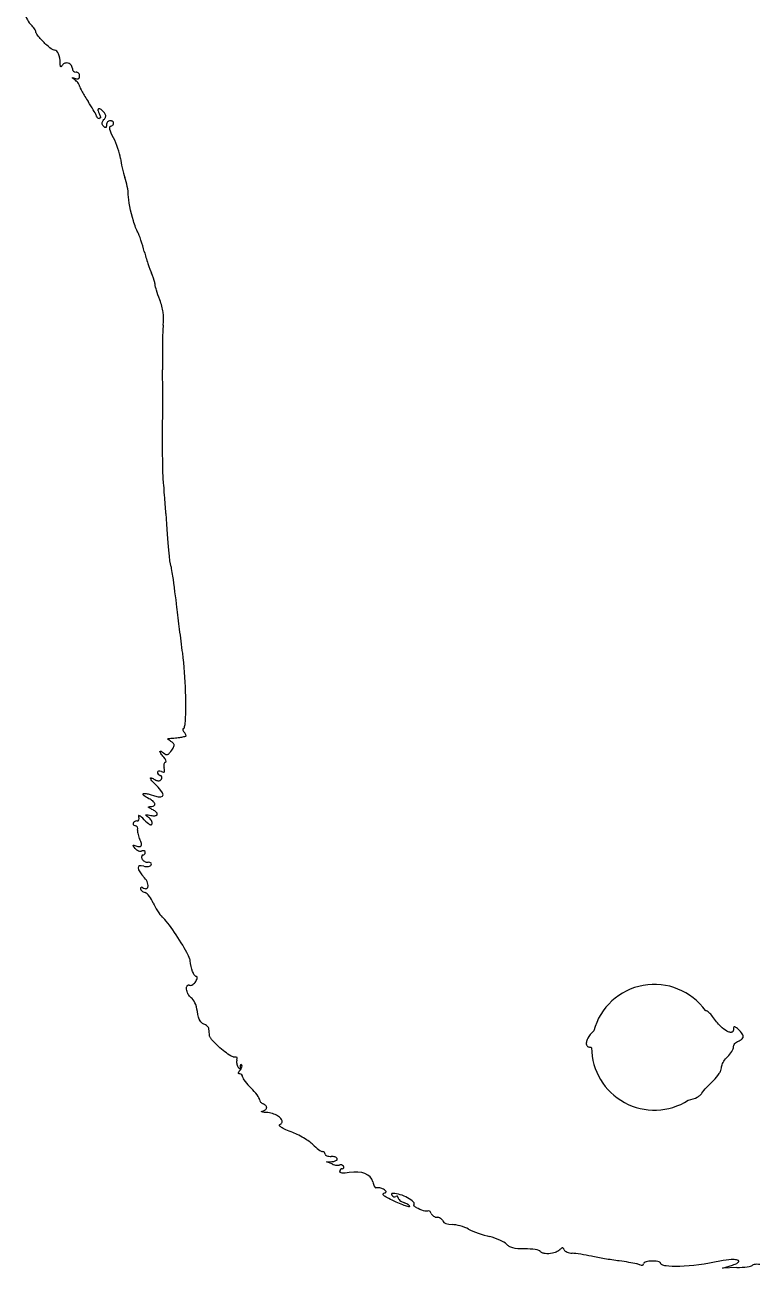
# Model space of a CAD drawing. Header units: millimetres. Extents: x -72 to 1, y -1 to 114.
# Drawn here: x -41.31 to -35.52, y 63.44 to 73.33 of the extents above; entities that cross this region are included whole.
import ezdxf

# ---------------------------------------------------------------- set-up
doc = ezdxf.new("R2010")
doc.units = ezdxf.units.MM
doc.header["$MEASUREMENT"] = 0

msp = doc.modelspace()

# ---------------------------------------------------------------- linework, layer by layer
for p, q in [((-38.91, 64.2897), (-38.8665, 64.2909)), ((-38.8647, 64.2716), (-38.91, 64.2897)), ((-35.7571, 63.4428), (-35.6798, 63.4674)), ((-35.6441, 63.4468), (-35.7571, 63.4428))]:
    msp.add_line(p, q)
for start, end in [(35.64733, 164.85564), (180.43012, 302.46623)]:
    msp.add_arc((-36.3, 65.2), 0.5, start, end)
for centre, major_axis, ratio, start_param, end_param in [((-41.2727, 73.3911), (-0.0332, 0.0649), 0.304974, 0.858521, 2.466346), ((-41.2581, 73.3115), (0.0347, -0.0386), 0.29178, 0.310249, 1.915634), ((-41.076, 73.0193), (-0.004, -0.1126), 0.426302, 1.670762, 3.159374), ((-40.9034, 72.9865), (-0.0136, 0.0255), 0.962638, 1.061335, 2.670767), ((-40.9016, 72.9277), (0.0057, -0.0297), 0.928492, 1.364371, 2.969459), ((-40.906, 72.8722), (0.0309, -0.0308), 0.33723, 0.321835, 1.935285), ((-40.8071, 72.7451), (-0.0656, 0.1028), 0.088119, 0.133398, 1.730002), ((-40.7188, 72.6047), (0.0192, -0.0013), 0.744805, 3.188753, 4.807398), ((-40.6324, 72.5391), (-0.0032, -0.0318), 0.881233, 3.225917, 4.828611), ((-40.5933, 72.3576), (0.0404, -0.1127), 0.174383, 0.648701, 2.255724), ((-40.5231, 72.196), (-0.0252, 0.1057), 0.106148, 0.742218, 2.350823), ((-40.5122, 72.0586), (0.0211, -0.0951), 0.157813, 0.625517, 2.233227), ((-40.3824, 71.5756), (0.0347, -0.1161), 0.086652, 1.140738, 2.744747), ((-40.3304, 71.467), (-0.038, 0.1227), 0.078403, 1.007832, 2.618763), ((-40.2044, 70.6946), (-0.0004, 0.2688), 0.04067, 0.380097, 1.97699), ((-40.1803, 69.7784), (-0.0323, 0.746), 0.032199, 2.029556, 3.084151), ((-40.0241, 67.7069), (0.0278, -0.0266), 0.346749, 2.790244, 4.389824), ((-40.0522, 67.7027), (0.0243, -0.0271), 0.282731, 6.11412, 7.731276), ((-40.1817, 67.4289), (-0.0091, 0.0406), 0.490044, 0.047553, 1.64208), ((-40.2276, 67.503), (0.0401, -0.0309), 0.381394, 6.03057, 7.524879), ((-40.2233, 67.3767), (0.0304, -0.0147), 0.452559, 1.751506, 3.360214), ((-40.2325, 67.38), (0.0204, -0.0135), 0.602357, 3.515488, 5.126909), ((-40.2445, 67.3408), (0.0221, 0.0158), 0.791027, 5.19454, 6.809242), ((-40.5302, 67.3912), (0.3184, -0.1901), 0.180376, 5.563351, 6.893746), ((-40.4202, 66.9814), (0.0276, 0.0009), 0.6821, 1.521045, 3.123551), ((-40.428, 66.9802), (0.0194, -0.0044), 0.933992, 3.345903, 4.953002), ((-41.0742, 67.5696), (0.6711, -0.5636), 0.12049, 6.14068, 6.487311), ((-40.3301, 66.9513), (-0.0737, 0.0924), 0.129934, 5.294944, 6.652947), ((-40.3316, 67.0035), (0.0308, -0.0314), 0.53815, 0.265453, 1.870982), ((-40.4317, 66.9288), (-0.0068, -0.0325), 0.591274, 1.66179, 3.269187), ((-40.3899, 66.8866), (-0.0156, 0.0522), 0.313723, 0.578002, 2.179111), ((-40.4043, 66.7918), (0.0338, -0.0238), 0.623205, 4.281724, 5.890848), ((-40.5438, 66.9485), (0.1591, -0.1474), 0.243501, 5.745459, 6.918302), ((-40.3598, 66.7015), (-0.0149, 0.0268), 0.538193, 5.989359, 7.601981), ((-40.3778, 66.7414), (0.0245, 0.0168), 0.620803, 5.87689, 7.485551), ((-40.3405, 66.6996), (0.0373, -0.0151), 0.639336, 3.676607, 5.279825), ((-40.3693, 66.7502), (-0.002, -0.0207), 0.872723, 0.081879, 1.685992), ((-40.3564, 66.6443), (0.0547, 0.0163), 0.393958, 5.864965, 7.208271), ((-40.1913, 66.4808), (0.2141, -0.1569), 0.220674, 2.643485, 3.995351), ((-40.349, 66.661), (0.0468, -0.0063), 0.469313, 4.474062, 6.08222), ((-40.3749, 66.4525), (-0.0097, 0.0196), 0.574978, 5.534771, 7.146705), ((-40.3542, 66.449), (0.0349, -0.0153), 0.452862, 3.333631, 4.942848), ((-40.324, 66.36), (0.0394, -0.0697), 0.340357, 1.191128, 2.794242), ((-40.2447, 66.3068), (-0.0478, 0.0792), 0.216429, 0.918286, 2.526182), ((-39.9737, 65.7311), (-0.0277, -0.0355), 0.539302, 0.157438, 1.76624), ((-39.9662, 65.7248), (-0.0262, -0.0364), 0.325083, 1.761916, 3.374677), ((-39.9949, 65.4441), (0.008, -0.1548), 0.400404, 1.810942, 2.869753), ((-39.8816, 65.3575), (0.0342, -0.0224), 0.561496, 0.426952, 2.039316), ((-39.7065, 65.0451), (0.0853, 0.0728), 0.274217, 5.813444, 6.757934), ((-39.6051, 65.0721), (-0.0061, 0.0378), 0.481761, 0.688631, 2.297031), ((-39.598, 64.9654), (0.0048, -0.0228), 0.890519, 1.338959, 2.957765), ((-39.5851, 65.0342), (0.0051, -0.0284), 0.381565, 2.636766, 4.25463), ((-39.6075, 65.031), (-0.0225, -0.0296), 0.452989, 1.473718, 3.08351), ((-39.5123, 64.9004), (-0.0639, 0.0671), 0.174838, 0.182685, 1.795768), ((-39.5075, 64.8493), (0.0644, -0.0676), 0.175635, 0.178406, 1.783059), ((-39.4138, 64.7733), (0.025, -0.0211), 0.621829, 3.621012, 5.223911), ((-39.1311, 64.471), (0.125, -0.0667), 0.185686, 0.544674, 2.153828), ((-38.9962, 64.4247), (0.0584, -0.0542), 0.176639, 4.501179, 6.098904), ((-38.9398, 64.3509), (0.0198, -0.0039), 0.920441, 0.176258, 1.785597), ((-38.8726, 64.3497), (0.0472, -0.0005), 0.399795, 3.142414, 4.742713), ((-38.8471, 64.2805), (0.0464, -0.0141), 0.294346, 4.414236, 6.03364), ((-38.7839, 64.213), (0.0048, 0.0206), 0.933185, 0.210533, 1.818907), ((-38.791, 64.2447), (0.0132, -0.018), 0.824368, 1.471086, 3.07643), ((-38.7946, 64.2533), (0.0214, -0.015), 0.560415, 5.604649, 7.201388), ((-38.8089, 64.0057), (0.2593, 0.145), 0.537963, 6.138158, 7.256526), ((-38.5286, 64.1289), (-0.0125, 0.0467), 0.250741, 1.49972, 3.109488), ((-38.371, 64.0331), (0.0148, -0.0197), 0.827653, 4.602563, 6.20944), ((-38.3569, 63.9925), (0.0122, 0.0216), 0.572746, 5.487866, 7.094407), ((-38.2902, 63.9831), (0.0486, -0.0224), 0.346862, 3.296198, 4.907884), ((-38.2975, 63.9515), (0.0505, -0.0178), 0.247417, 6.161649, 7.759831), ((-38.0933, 63.8682), (0.0087, -0.0301), 0.616365, 1.703449, 3.318475), ((-38.0423, 63.8765), (0.0332, -0.0193), 0.662989, 3.829091, 5.437481), ((-38.0179, 63.8193), (0.0334, -0.0174), 0.653563, 0.634088, 2.245827), ((-37.8829, 63.8389), (0.1025, 0.0162), 0.457775, 3.236601, 4.379906), ((-37.8421, 63.7546), (0.0908, -0.0271), 0.237504, 0.863465, 2.472921), ((-37.6792, 63.7292), (0.1182, -0.0397), 0.119267, 3.76041, 5.368219), ((-37.575, 63.6571), (0.1026, -0.0362), 0.230205, 0.399361, 2.00813), ((-37.3157, 63.5772), (0.1085, -0.0028), 0.169615, 0.108027, 1.723077), ((-36.9647, 63.5857), (0.054, -0.0087), 0.428961, 3.382614, 4.992694), ((-36.4373, 63.5102), (0.049, -0.0403), 0.390919, 5.372849, 6.59555), ((-36.3202, 63.4784), (0.0656, 0.0007), 0.314993, 1.534715, 3.141886), ((-35.6312, 63.4607), (0.1093, 0.0054), 0.122067, 4.58808, 6.201433), ((-35.4566, 63.457), (0.0662, -0.0065), 0.222328, 1.431313, 3.035908)]:
    msp.add_ellipse(centre, major_axis=major_axis, ratio=ratio, start_param=start_param, end_param=end_param)
for points, knots in [([(-41.0728, 73.132), (-41.0743, 73.132), (-41.076, 73.1323), (-41.0813, 73.1339), (-41.0856, 73.136), (-41.1016, 73.1453), (-41.1174, 73.1575), (-41.1541, 73.1899), (-41.1761, 73.212), (-41.2003, 73.2405), (-41.2081, 73.2503), (-41.2158, 73.2625), (-41.218, 73.2663), (-41.2201, 73.2713), (-41.2207, 73.2728), (-41.2214, 73.2754), (-41.2216, 73.2767), (-41.2216, 73.2779)], [0, 0, 0, 0, 0.00045677, 0.00045677, 0.00165583, 0.00165583, 0.00546605, 0.00546605, 0.01018208, 0.01018208, 0.0120744, 0.0120744, 0.0127663, 0.0127663, 0.01303614, 0.01303614, 0.01324986, 0.01324986, 0.01324986, 0.01324986]), ([(-41.0105, 73.014), (-41.0133, 73.0096), (-41.0161, 73.0055), (-41.0193, 73.0025), (-41.0201, 73.002), (-41.0212, 73.0014), (-41.0217, 73.0012), (-41.0224, 73.0012), (-41.0227, 73.0012), (-41.0233, 73.0014), (-41.0236, 73.0015), (-41.0242, 73.002), (-41.0244, 73.0023), (-41.0251, 73.0034), (-41.0255, 73.0042), (-41.0264, 73.0072), (-41.0269, 73.0101), (-41.0277, 73.0186), (-41.0278, 73.0242), (-41.0278, 73.0289)], [0, 0, 0, 0, 0.001562018, 0.001562018, 0.001999736, 0.001999736, 0.002240734, 0.002240734, 0.002409685, 0.002409685, 0.002572717, 0.002572717, 0.002798691, 0.002798691, 0.003234064, 0.003234064, 0.004242712, 0.004242712, 0.005497865, 0.005497865, 0.005497865, 0.005497865]), ([(-40.9315, 72.9876), (-40.9315, 72.9928), (-40.9324, 72.9979), (-40.9364, 73.0075), (-40.9392, 73.0118), (-40.9467, 73.0198), (-40.9515, 73.0233), (-40.9627, 73.0287), (-40.9691, 73.0305), (-40.9812, 73.0312), (-40.9867, 73.0306), (-40.9956, 73.0275), (-40.999, 73.0256), (-41.0054, 73.0206), (-41.0082, 73.0175), (-41.0105, 73.014)], [0, 0, 0, 0, 0.00157506, 0.00157506, 0.00311032, 0.00311032, 0.00486953, 0.00486953, 0.0068415, 0.0068415, 0.00849001, 0.00849001, 0.009677, 0.009677, 0.01094128, 0.01094128, 0.01094128, 0.01094128]), ([(-40.9073, 72.8929), (-40.9145, 72.8986), (-40.9212, 72.9038), (-40.9284, 72.91), (-40.9303, 72.9118), (-40.9312, 72.9132), (-40.9314, 72.9134), (-40.9314, 72.9137), (-40.9315, 72.9138), (-40.9314, 72.914), (-40.9314, 72.914), (-40.9314, 72.9142), (-40.9313, 72.9142), (-40.9312, 72.9143), (-40.9312, 72.9143), (-40.9309, 72.9144), (-40.9308, 72.9144), (-40.9303, 72.9145), (-40.9298, 72.9145), (-40.9277, 72.9142), (-40.9252, 72.9135), (-40.9182, 72.9113), (-40.9123, 72.9093), (-40.9073, 72.9075)], [0, 0, 0, 0, 0.00276113, 0.00276113, 0.00474651, 0.00474651, 0.00519628, 0.00519628, 0.00541325, 0.00541325, 0.00555717, 0.00555717, 0.00568921, 0.00568921, 0.00585897, 0.00585897, 0.006178, 0.006178, 0.00701965, 0.00701965, 0.00999962, 0.00999962, 0.01429276, 0.01429276, 0.01429276, 0.01429276]), ([(-40.9073, 72.9075), (-40.9021, 72.9057), (-40.8969, 72.9044), (-40.8896, 72.904), (-40.8869, 72.9042), (-40.8826, 72.9056), (-40.881, 72.9064), (-40.8783, 72.9088), (-40.8772, 72.9101), (-40.8753, 72.9137), (-40.8746, 72.916), (-40.8736, 72.921), (-40.8734, 72.924), (-40.8734, 72.9268)], [0, 0, 0, 0, 0.001641522, 0.001641522, 0.002559917, 0.002559917, 0.003199618, 0.003199618, 0.003814281, 0.003814281, 0.004616478, 0.004616478, 0.005607706, 0.005607706, 0.005607706, 0.005607706]), ([(-40.738, 72.6054), (-40.738, 72.6059), (-40.7381, 72.6065), (-40.7388, 72.6092), (-40.7401, 72.6124), (-40.75, 72.6342), (-40.7756, 72.6775), (-40.8057, 72.7231)], [0, 0, 0, 0, 0.000149569, 0.000149569, 0.000738965, 0.000738965, 0.005301645, 0.005301645, 0.005301645, 0.005301645]), ([(-40.68, 72.6388), (-40.6879, 72.6484), (-40.6955, 72.6554), (-40.7062, 72.6629), (-40.7099, 72.6649), (-40.7152, 72.6666), (-40.7173, 72.6671), (-40.7205, 72.667), (-40.7217, 72.6668), (-40.7237, 72.6659), (-40.7245, 72.6654), (-40.7258, 72.664), (-40.7264, 72.6631), (-40.7273, 72.6609), (-40.7276, 72.6595), (-40.7279, 72.6554), (-40.7275, 72.6525), (-40.7252, 72.6422), (-40.7214, 72.6342), (-40.7187, 72.6291)], [0, 0, 0, 0, 0.00374054, 0.00374054, 0.00601257, 0.00601257, 0.00735089, 0.00735089, 0.00814475, 0.00814475, 0.00877693, 0.00877693, 0.00942932, 0.00942932, 0.01035863, 0.01035863, 0.01215124, 0.01215124, 0.01726379, 0.01726379, 0.01726379, 0.01726379]), ([(-40.7187, 72.6291), (-40.7128, 72.6182), (-40.7093, 72.6096), (-40.708, 72.6015), (-40.7078, 72.5994), (-40.7083, 72.5963), (-40.7086, 72.5952), (-40.7096, 72.5934), (-40.7102, 72.5928), (-40.7118, 72.5916), (-40.7126, 72.5912), (-40.715, 72.5905), (-40.7165, 72.5904), (-40.718, 72.5904)], [0, 0, 0, 0, 0.003721702, 0.003721702, 0.004852472, 0.004852472, 0.005524862, 0.005524862, 0.006061314, 0.006061314, 0.006632838, 0.006632838, 0.007489799, 0.007489799, 0.007489799, 0.007489799]), ([(-40.6806, 72.5799), (-40.6749, 72.5868), (-40.6708, 72.5927), (-40.6667, 72.6019), (-40.6658, 72.6054), (-40.6656, 72.6122), (-40.6661, 72.6153), (-40.6693, 72.6245), (-40.6735, 72.631), (-40.68, 72.6388)], [0, 0, 0, 0, 0.002693518, 0.002693518, 0.004522406, 0.004522406, 0.006196547, 0.006196547, 0.009512901, 0.009512901, 0.009512901, 0.009512901]), ([(-40.683, 72.5277), (-40.6872, 72.5319), (-40.6904, 72.5358), (-40.6939, 72.5425), (-40.6949, 72.5455), (-40.6954, 72.5516), (-40.6951, 72.5544), (-40.6934, 72.5606), (-40.6917, 72.5641), (-40.687, 72.572), (-40.6838, 72.5762), (-40.6806, 72.5799)], [0, 0, 0, 0, 0.001782322, 0.001782322, 0.003075632, 0.003075632, 0.00425791, 0.00425791, 0.005710266, 0.005710266, 0.007405596, 0.007405596, 0.007405596, 0.007405596]), ([(-40.6606, 72.5382), (-40.6606, 72.532), (-40.6609, 72.5271), (-40.6621, 72.5221), (-40.6625, 72.5207), (-40.6635, 72.5189), (-40.664, 72.5183), (-40.665, 72.5175), (-40.6654, 72.5172), (-40.6665, 72.5169), (-40.667, 72.5168), (-40.6684, 72.5169), (-40.6691, 72.5171), (-40.6714, 72.518), (-40.673, 72.519), (-40.6772, 72.5221), (-40.6801, 72.5248), (-40.683, 72.5277)], [0, 0, 0, 0, 0.001852395, 0.001852395, 0.002649409, 0.002649409, 0.003105158, 0.003105158, 0.003434922, 0.003434922, 0.003763246, 0.003763246, 0.00424397, 0.00424397, 0.005226182, 0.005226182, 0.006904597, 0.006904597, 0.006904597, 0.006904597]), ([(-40.6037, 72.4344), (-40.6193, 72.464), (-40.6289, 72.4861), (-40.634, 72.5077), (-40.6345, 72.5127), (-40.6338, 72.5187), (-40.6333, 72.5207), (-40.6316, 72.5238), (-40.6307, 72.5249), (-40.6285, 72.5267), (-40.6272, 72.5274), (-40.6257, 72.5279)], [0, 0, 0, 0, 0.01002512, 0.01002512, 0.01405012, 0.01405012, 0.01604048, 0.01604048, 0.01748191, 0.01748191, 0.01896026, 0.01896026, 0.01896026, 0.01896026]), ([(-40.6257, 72.5279), (-40.6198, 72.5299), (-40.615, 72.5325), (-40.6087, 72.538), (-40.6066, 72.5406), (-40.6041, 72.5454), (-40.6034, 72.5478), (-40.6031, 72.5523), (-40.6033, 72.5544), (-40.6047, 72.5585), (-40.6058, 72.5603), (-40.6088, 72.564), (-40.6108, 72.5656), (-40.6156, 72.5683), (-40.6184, 72.5692), (-40.6246, 72.5707), (-40.6281, 72.571), (-40.6316, 72.571)], [0, 0, 0, 0, 0.00188357, 0.00188357, 0.00335501, 0.00335501, 0.00453625, 0.00453625, 0.0055771, 0.0055771, 0.00662078, 0.00662078, 0.00787794, 0.00787794, 0.00927938, 0.00927938, 0.01096314, 0.01096314, 0.01096314, 0.01096314]), ([(-40.4106, 71.6838), (-40.4219, 71.7049), (-40.4341, 71.7377), (-40.4676, 71.8473), (-40.4861, 71.9363), (-40.4863, 71.9835)], [0, 0, 0, 0, 0.00717999, 0.00717999, 0.0213816, 0.0213816, 0.0213816, 0.0213816]), ([(-40.2737, 71.2722), (-40.2737, 71.276), (-40.2746, 71.281), (-40.2795, 71.3033), (-40.29, 71.333), (-40.3022, 71.3592)], [0, 0, 0, 0, 0.001151684, 0.001151684, 0.006862379, 0.006862379, 0.006862379, 0.006862379]), ([(-40.2362, 71.1473), (-40.2457, 71.1722), (-40.2552, 71.1999), (-40.2648, 71.2317), (-40.2737, 71.2617), (-40.2737, 71.2722)], [0, 0, 0, 0, 0.00800674, 0.00800674, 0.01027488, 0.01027488, 0.01027488, 0.01027488]), ([(-40.2088, 70.9442), (-40.2051, 70.982), (-40.205, 71.0147), (-40.2138, 71.0799), (-40.2226, 71.1115), (-40.2362, 71.1473)], [0, 0, 0, 0, 0.01139244, 0.01139244, 0.02279704, 0.02279704, 0.02279704, 0.02279704]), ([(-40.2116, 70.2692), (-40.2108, 70.2961), (-40.2114, 70.3706), (-40.2121, 70.4536), (-40.2131, 70.5241), (-40.2143, 70.5884)], [0, 0, 0, 0, 0.00805547, 0.00805547, 0.03291284, 0.03291284, 0.03291284, 0.03291284]), ([(-40.2061, 69.6889), (-40.2092, 69.7144), (-40.2111, 69.7848), (-40.2147, 69.9443), (-40.2154, 70.1467), (-40.2116, 70.2692)], [0, 0, 0, 0, 0.00768953, 0.00768953, 0.04172123, 0.04172123, 0.04172123, 0.04172123]), ([(-40.1876, 69.4471), (-40.1903, 69.4934), (-40.1938, 69.5443), (-40.2005, 69.6312), (-40.2037, 69.669), (-40.2061, 69.6889)], [0, 0, 0, 0, 0.0139066, 0.0139066, 0.02647915, 0.02647915, 0.02647915, 0.02647915]), ([(-40.0999, 68.7024), (-40.1076, 68.767), (-40.1215, 68.8817), (-40.1341, 68.9658), (-40.1379, 68.9903), (-40.1445, 69.0211), (-40.147, 69.0297), (-40.1495, 69.0336)], [0, 0, 0, 0, 0.01949727, 0.01949727, 0.02442919, 0.02442919, 0.02809059, 0.02809059, 0.02809059, 0.02809059]), ([(-40.0536, 68.3349), (-40.0615, 68.3948), (-40.0705, 68.4653), (-40.0852, 68.582), (-40.0937, 68.65), (-40.0999, 68.7024)], [0, 0, 0, 0, 0.01813467, 0.01813467, 0.03451575, 0.03451575, 0.03451575, 0.03451575]), ([(-40.047, 67.7352), (-40.0466, 67.7352), (-40.0462, 67.7353), (-40.0453, 67.7357), (-40.0449, 67.736), (-40.0438, 67.7369), (-40.0432, 67.7377), (-40.0416, 67.7403), (-40.0406, 67.7427), (-40.037, 67.7536), (-40.0352, 67.7659), (-40.0278, 67.8282), (-40.0267, 67.9237), (-40.0336, 68.1269), (-40.0412, 68.2397), (-40.0536, 68.3349)], [0, 0, 0, 0, 0.00012688, 0.00012688, 0.00028123, 0.00028123, 0.00055355, 0.00055355, 0.00121797, 0.00121797, 0.00354637, 0.00354637, 0.0152005, 0.0152005, 0.02593683, 0.02593683, 0.02593683, 0.02593683]), ([(-40.1529, 67.6369), (-40.1599, 67.6411), (-40.1654, 67.6445), (-40.17, 67.6485), (-40.1709, 67.6496), (-40.1717, 67.6509), (-40.1718, 67.6514), (-40.1719, 67.6521), (-40.1719, 67.6524), (-40.1718, 67.653), (-40.1716, 67.6533), (-40.1712, 67.6539), (-40.1709, 67.6542), (-40.17, 67.6549), (-40.1691, 67.6553), (-40.1659, 67.6565), (-40.1627, 67.6571), (-40.1533, 67.6584), (-40.1446, 67.6591), (-40.1335, 67.6597)], [0, 0, 0, 0, 0.00245532, 0.00245532, 0.00350096, 0.00350096, 0.00393273, 0.00393273, 0.00423106, 0.00423106, 0.00451606, 0.00451606, 0.00490783, 0.00490783, 0.00566012, 0.00566012, 0.00770083, 0.00770083, 0.01190344, 0.01190344, 0.01190344, 0.01190344]), ([(-40.1335, 67.6597), (-40.1195, 67.6605), (-40.104, 67.6618), (-40.086, 67.6637), (-40.0687, 67.6656), (-40.061, 67.6676)], [0, 0, 0, 0, 0.004219914, 0.004219914, 0.005528255, 0.005528255, 0.005528255, 0.005528255]), ([(-40.061, 67.6676), (-40.0555, 67.6689), (-40.0493, 67.6704), (-40.0397, 67.6726), (-40.0336, 67.674), (-40.0296, 67.6748)], [0, 0, 0, 0, 0.001690839, 0.001690839, 0.002921439, 0.002921439, 0.002921439, 0.002921439]), ([(-40.148, 67.5535), (-40.1378, 67.567), (-40.1305, 67.5776), (-40.1238, 67.5913), (-40.1224, 67.5956), (-40.1214, 67.6025), (-40.1214, 67.6055), (-40.1229, 67.6111), (-40.1241, 67.6135), (-40.1278, 67.6189), (-40.1308, 67.6219), (-40.1396, 67.6289), (-40.146, 67.6329), (-40.1529, 67.6369)], [0, 0, 0, 0, 0.005074, 0.005074, 0.00786912, 0.00786912, 0.00997692, 0.00997692, 0.01192469, 0.01192469, 0.01454218, 0.01454218, 0.01801061, 0.01801061, 0.01801061, 0.01801061]), ([(-40.2035, 67.5075), (-40.2142, 67.5182), (-40.2223, 67.5281), (-40.2293, 67.5389), (-40.2327, 67.5445), (-40.2341, 67.5502), (-40.2343, 67.5513), (-40.2343, 67.553), (-40.2342, 67.5536), (-40.2338, 67.5545), (-40.2336, 67.5548), (-40.2331, 67.5554), (-40.2327, 67.5556), (-40.232, 67.5559), (-40.2315, 67.556), (-40.2302, 67.5561), (-40.2294, 67.556), (-40.2265, 67.5553), (-40.2243, 67.5543), (-40.2164, 67.5501), (-40.2098, 67.5449), (-40.2055, 67.5413)], [0, 0, 0, 0, 0.0045719, 0.0045719, 0.00611918, 0.00611918, 0.0064549, 0.0064549, 0.00664462, 0.00664462, 0.00677247, 0.00677247, 0.00689029, 0.00689029, 0.00703813, 0.00703813, 0.00730204, 0.00730204, 0.00797226, 0.00797226, 0.01014609, 0.01014609, 0.01014609, 0.01014609]), ([(-40.2055, 67.5413), (-40.1993, 67.5362), (-40.1941, 67.5326), (-40.1864, 67.529), (-40.1836, 67.5282), (-40.1785, 67.5279), (-40.1762, 67.5282), (-40.1715, 67.5298), (-40.169, 67.5312), (-40.1611, 67.5373), (-40.1552, 67.544), (-40.148, 67.5535)], [0, 0, 0, 0, 0.00238937, 0.00238937, 0.003895808, 0.003895808, 0.005225493, 0.005225493, 0.006691546, 0.006691546, 0.009961087, 0.009961087, 0.009961087, 0.009961087]), ([(-40.2223, 67.3929), (-40.2159, 67.3905), (-40.2109, 67.389), (-40.2055, 67.3886), (-40.204, 67.3887), (-40.2017, 67.3892), (-40.2009, 67.3896), (-40.1995, 67.3907), (-40.199, 67.3913), (-40.198, 67.3929), (-40.1976, 67.3939), (-40.197, 67.3966), (-40.1969, 67.3987), (-40.1973, 67.4065), (-40.1988, 67.4135), (-40.2009, 67.4215)], [0, 0, 0, 0, 0.002036471, 0.002036471, 0.002871448, 0.002871448, 0.003441222, 0.003441222, 0.003946727, 0.003946727, 0.004584321, 0.004584321, 0.005661969, 0.005661969, 0.00805679, 0.00805679, 0.00805679, 0.00805679]), ([(-40.2496, 67.2683), (-40.2855, 67.3047), (-40.3053, 67.3273), (-40.3097, 67.338), (-40.31, 67.339), (-40.3102, 67.3402), (-40.3102, 67.3407), (-40.31, 67.3414), (-40.3099, 67.3416), (-40.3095, 67.3421), (-40.3093, 67.3422), (-40.3088, 67.3426), (-40.3085, 67.3427), (-40.3075, 67.3429), (-40.3068, 67.3429), (-40.3045, 67.3427), (-40.3025, 67.3422), (-40.2945, 67.3396), (-40.2857, 67.3354), (-40.275, 67.3297)], [0, 0, 0, 0, 0.01534549, 0.01534549, 0.0167705, 0.0167705, 0.01747827, 0.01747827, 0.017951, 0.017951, 0.01838683, 0.01838683, 0.01894883, 0.01894883, 0.02000189, 0.02000189, 0.02276701, 0.02276701, 0.031806, 0.031806, 0.031806, 0.031806]), ([(-40.275, 67.3297), (-40.2652, 67.3245), (-40.2571, 67.3212), (-40.2462, 67.3193), (-40.2427, 67.3193), (-40.2367, 67.3205), (-40.2341, 67.3215), (-40.2301, 67.3243), (-40.2286, 67.3256), (-40.2257, 67.3289), (-40.2243, 67.3307), (-40.2231, 67.3327)], [0, 0, 0, 0, 0.003309576, 0.003309576, 0.005238961, 0.005238961, 0.006891148, 0.006891148, 0.008089017, 0.008089017, 0.009428443, 0.009428443, 0.009428443, 0.009428443]), ([(-40.3221, 67.1778), (-40.339, 67.1855), (-40.3513, 67.1929), (-40.3615, 67.2013), (-40.3649, 67.2044), (-40.3679, 67.2088), (-40.3686, 67.2102), (-40.3692, 67.2123), (-40.3693, 67.2132), (-40.3692, 67.2146), (-40.369, 67.2152), (-40.3684, 67.2163), (-40.3679, 67.2168), (-40.3668, 67.2178), (-40.3659, 67.2182), (-40.3634, 67.2192), (-40.3615, 67.2196), (-40.3544, 67.2202), (-40.3483, 67.2194), (-40.334, 67.217), (-40.3231, 67.2138), (-40.3133, 67.2104)], [0, 0, 0, 0, 0.00557275, 0.00557275, 0.00734311, 0.00734311, 0.00798737, 0.00798737, 0.00835924, 0.00835924, 0.00864363, 0.00864363, 0.00893172, 0.00893172, 0.00934162, 0.00934162, 0.01015042, 0.01015042, 0.01253058, 0.01253058, 0.01820693, 0.01820693, 0.01820693, 0.01820693]), ([(-40.3076, 67.115), (-40.302, 67.1152), (-40.2949, 67.1159), (-40.2856, 67.1193), (-40.2826, 67.1208), (-40.2786, 67.1242), (-40.2773, 67.1257), (-40.2756, 67.1291), (-40.2751, 67.1308), (-40.2748, 67.1345), (-40.275, 67.1365), (-40.2764, 67.1413), (-40.2778, 67.144), (-40.2823, 67.1508), (-40.2864, 67.1552), (-40.2994, 67.1659), (-40.3095, 67.1721), (-40.3221, 67.1778)], [0, 0, 0, 0, 0.001668156, 0.001668156, 0.002472189, 0.002472189, 0.002983113, 0.002983113, 0.003424895, 0.003424895, 0.003918563, 0.003918563, 0.004668625, 0.004668625, 0.005945855, 0.005945855, 0.007743251, 0.007743251, 0.007743251, 0.007743251]), ([(-40.2979, 67.0926), (-40.3074, 67.0972), (-40.3145, 67.1009), (-40.3223, 67.1058), (-40.3243, 67.1074), (-40.3256, 67.1091), (-40.3258, 67.1095), (-40.3261, 67.1102), (-40.3261, 67.1105), (-40.3261, 67.1109), (-40.326, 67.1111), (-40.3258, 67.1116), (-40.3256, 67.1118), (-40.3251, 67.1122), (-40.3248, 67.1125), (-40.3235, 67.1131), (-40.3224, 67.1134), (-40.3179, 67.1144), (-40.3129, 67.1148), (-40.3076, 67.115)], [0, 0, 0, 0, 0.00314547, 0.00314547, 0.00514034, 0.00514034, 0.00565082, 0.00565082, 0.00596204, 0.00596204, 0.00622323, 0.00622323, 0.00651755, 0.00651755, 0.00701254, 0.00701254, 0.00816775, 0.00816775, 0.01163457, 0.01163457, 0.01163457, 0.01163457]), ([(-40.3072, 67.0445), (-40.2945, 67.0421), (-40.2841, 67.0413), (-40.2721, 67.0423), (-40.2679, 67.043), (-40.2623, 67.0453), (-40.2605, 67.0463), (-40.258, 67.0487), (-40.2571, 67.0498), (-40.2561, 67.0521), (-40.2558, 67.0533), (-40.2557, 67.0559), (-40.256, 67.0574), (-40.2571, 67.061), (-40.2583, 67.0631), (-40.2628, 67.0695), (-40.2672, 67.0734), (-40.2774, 67.0815), (-40.2865, 67.0871), (-40.2979, 67.0926)], [0, 0, 0, 0, 0.00388304, 0.00388304, 0.00576668, 0.00576668, 0.0067665, 0.0067665, 0.00742475, 0.00742475, 0.0080132, 0.0080132, 0.00870654, 0.00870654, 0.00983162, 0.00983162, 0.01247516, 0.01247516, 0.01780742, 0.01780742, 0.01780742, 0.01780742]), ([(-40.3607, 67.0102), (-40.3444, 66.993), (-40.3291, 66.979), (-40.315, 66.9718), (-40.3123, 66.9706), (-40.3081, 66.9698), (-40.3064, 66.9697), (-40.3038, 66.9702), (-40.3027, 66.9706), (-40.3009, 66.9718), (-40.3001, 66.9726), (-40.2986, 66.9747), (-40.2979, 66.9761), (-40.2975, 66.9775)], [0, 0, 0, 0, 0.00708551, 0.00708551, 0.00854223, 0.00854223, 0.00938665, 0.00938665, 0.00999369, 0.00999369, 0.01058883, 0.01058883, 0.01139035, 0.01139035, 0.01139035, 0.01139035]), ([(-40.3246, 67.0286), (-40.3326, 67.0345), (-40.3386, 67.039), (-40.3437, 67.0437), (-40.3448, 67.0448), (-40.3459, 67.0463), (-40.3462, 67.0468), (-40.3464, 67.0475), (-40.3465, 67.0477), (-40.3465, 67.0481), (-40.3464, 67.0483), (-40.3463, 67.0486), (-40.3462, 67.0487), (-40.3459, 67.049), (-40.3458, 67.0491), (-40.3452, 67.0494), (-40.3448, 67.0495), (-40.3433, 67.0498), (-40.3419, 67.0498), (-40.334, 67.0494), (-40.3231, 67.0475), (-40.3072, 67.0445)], [0, 0, 0, 0, 0.00299246, 0.00299246, 0.00417705, 0.00417705, 0.00481894, 0.00481894, 0.00514781, 0.00514781, 0.00537309, 0.00537309, 0.00558613, 0.00558613, 0.00587302, 0.00587302, 0.00641096, 0.00641096, 0.00764834, 0.00764834, 0.01207678, 0.01207678, 0.01207678, 0.01207678]), ([(-40.4319, 66.7825), (-40.4371, 66.7889), (-40.4413, 66.7943), (-40.4458, 66.8011), (-40.4469, 66.8031), (-40.4473, 66.805), (-40.4474, 66.8054), (-40.4473, 66.8061), (-40.4472, 66.8063), (-40.447, 66.8067), (-40.4469, 66.8068), (-40.4466, 66.8071), (-40.4464, 66.8072), (-40.4458, 66.8074), (-40.4454, 66.8075), (-40.4441, 66.8076), (-40.4431, 66.8075), (-40.4381, 66.8065), (-40.4328, 66.8047), (-40.4255, 66.8021)], [0, 0, 0, 0, 0.002453791, 0.002453791, 0.004066616, 0.004066616, 0.004514323, 0.004514323, 0.00480308, 0.00480308, 0.005046689, 0.005046689, 0.005324455, 0.005324455, 0.005799211, 0.005799211, 0.006808202, 0.006808202, 0.009629667, 0.009629667, 0.009629667, 0.009629667]), ([(-40.3744, 66.4707), (-40.3694, 66.4676), (-40.3626, 66.464), (-40.3519, 66.4616), (-40.3483, 66.4613), (-40.3423, 66.4623), (-40.3401, 66.4631), (-40.3361, 66.4656), (-40.3345, 66.4671), (-40.3316, 66.471), (-40.3305, 66.4734), (-40.3286, 66.4797), (-40.3283, 66.4837), (-40.3286, 66.494), (-40.3301, 66.5011), (-40.3375, 66.5212), (-40.3458, 66.535), (-40.3581, 66.5483)], [0, 0, 0, 0, 0.001751442, 0.001751442, 0.002603891, 0.002603891, 0.003191362, 0.003191362, 0.003724092, 0.003724092, 0.004350534, 0.004350534, 0.005294998, 0.005294998, 0.006801401, 0.006801401, 0.009296931, 0.009296931, 0.009296931, 0.009296931]), ([(-39.9937, 65.8889), (-39.994, 65.8924), (-39.9951, 65.8967), (-40.0014, 65.9169), (-40.0131, 65.9399), (-40.0693, 66.0462), (-40.1689, 66.1943), (-40.2155, 66.2362)], [0, 0, 0, 0, 0.00106021, 0.00106021, 0.00551494, 0.00551494, 0.03246655, 0.03246655, 0.03246655, 0.03246655]), ([(-39.9434, 65.7622), (-39.9447, 65.7622), (-39.9459, 65.7625), (-39.9489, 65.7635), (-39.9505, 65.7646), (-39.9549, 65.768), (-39.9576, 65.7712), (-39.9649, 65.7813), (-39.97, 65.7911), (-39.9841, 65.8269), (-39.9915, 65.8583), (-39.9937, 65.8889)], [0, 0, 0, 0, 0.00038018, 0.00038018, 0.00093705, 0.00093705, 0.00206091, 0.00206091, 0.00468446, 0.00468446, 0.01006168, 0.01006168, 0.01006168, 0.01006168]), ([(-39.986, 65.5941), (-39.9915, 65.5976), (-39.9964, 65.6021), (-40.0069, 65.6149), (-40.0118, 65.6241), (-40.0202, 65.6458), (-40.0227, 65.6589), (-40.0225, 65.675), (-40.0218, 65.6797), (-40.0196, 65.6861), (-40.0184, 65.6885), (-40.0156, 65.6919), (-40.0142, 65.6931), (-40.0111, 65.6947), (-40.0095, 65.6952), (-40.0063, 65.6955), (-40.0047, 65.6954), (-40.0015, 65.6949), (-39.9997, 65.6943), (-39.998, 65.6937)], [0, 0, 0, 0, 0.00196312, 0.00196312, 0.00494966, 0.00494966, 0.00893712, 0.00893712, 0.01086311, 0.01086311, 0.01207242, 0.01207242, 0.01291507, 0.01291507, 0.01370646, 0.01370646, 0.01441346, 0.01441346, 0.01524593, 0.01524593, 0.01524593, 0.01524593]), ([(-39.8858, 65.3847), (-39.892, 65.3867), (-39.8976, 65.3897), (-39.9078, 65.3984), (-39.912, 65.404), (-39.9249, 65.4261), (-39.9315, 65.45), (-39.9366, 65.4841)], [0, 0, 0, 0, 0.001948961, 0.001948961, 0.004040486, 0.004040486, 0.009642165, 0.009642165, 0.009642165, 0.009642165]), ([(-35.8368, 65.444), (-35.8451, 65.4567), (-35.8556, 65.4683), (-35.8705, 65.4807), (-35.8756, 65.4844), (-35.883, 65.4883), (-35.8853, 65.4893), (-35.8896, 65.4908), (-35.8917, 65.4913), (-35.8937, 65.4914)], [0, 0, 0, 0, 0.004567552, 0.004567552, 0.006596024, 0.006596024, 0.007437199, 0.007437199, 0.008138876, 0.008138876, 0.008138876, 0.008138876]), ([(-35.6701, 65.3461), (-35.6701, 65.3414), (-35.6706, 65.3363), (-35.6732, 65.3291), (-35.6745, 65.3266), (-35.678, 65.3228), (-35.6798, 65.3214), (-35.6842, 65.3193), (-35.6866, 65.3188), (-35.6929, 65.3181), (-35.6969, 65.3186), (-35.7082, 65.3211), (-35.7161, 65.3245), (-35.7386, 65.3367), (-35.7563, 65.3502), (-35.7957, 65.3883), (-35.8173, 65.4142), (-35.8368, 65.444)], [0, 0, 0, 0, 0.00143539, 0.00143539, 0.00228568, 0.00228568, 0.0029843, 0.0029843, 0.00373366, 0.00373366, 0.00487537, 0.00487537, 0.00721862, 0.00721862, 0.01251434, 0.01251434, 0.01872431, 0.01872431, 0.01872431, 0.01872431]), ([(-39.8405, 65.2939), (-39.8411, 65.3014), (-39.8419, 65.3107), (-39.8435, 65.327), (-39.8444, 65.3368), (-39.8453, 65.3451)], [0, 0, 0, 0, 0.002240066, 0.002240066, 0.004642898, 0.004642898, 0.004642898, 0.004642898]), ([(-39.6397, 65.1205), (-39.641, 65.1202), (-39.6424, 65.1202), (-39.6467, 65.1206), (-39.65, 65.1216), (-39.6622, 65.126), (-39.6733, 65.1326), (-39.7119, 65.1571), (-39.7509, 65.189), (-39.7964, 65.2328), (-39.8115, 65.2484), (-39.8274, 65.2684), (-39.832, 65.2747), (-39.8367, 65.283), (-39.838, 65.2855), (-39.8397, 65.2898), (-39.8403, 65.2919), (-39.8405, 65.2939)], [0, 0, 0, 0, 0.0003968, 0.0003968, 0.00129945, 0.00129945, 0.00431114, 0.00431114, 0.01509944, 0.01509944, 0.01970912, 0.01970912, 0.02140962, 0.02140962, 0.02206079, 0.02206079, 0.02255662, 0.02255662, 0.02255662, 0.02255662]), ([(-36.7985, 65.314), (-36.8159, 65.296), (-36.8282, 65.2773), (-36.8392, 65.2507), (-36.8415, 65.2416), (-36.8421, 65.2286), (-36.8416, 65.2236), (-36.839, 65.2157), (-36.8374, 65.2128), (-36.8331, 65.2079), (-36.8307, 65.206), (-36.8256, 65.2035), (-36.8232, 65.2027), (-36.8178, 65.2016), (-36.8148, 65.2013), (-36.8119, 65.2013)], [0, 0, 0, 0, 0.0075155, 0.0075155, 0.01185907, 0.01185907, 0.01451566, 0.01451566, 0.0163456, 0.0163456, 0.01802812, 0.01802812, 0.01941401, 0.01941401, 0.0210021, 0.0210021, 0.0210021, 0.0210021]), ([(-36.7826, 65.3306), (-36.7854, 65.3277), (-36.7881, 65.3248), (-36.7934, 65.3193), (-36.7959, 65.3167), (-36.7985, 65.314)], [0, 0, 0, 0, 0.00118953, 0.00118953, 0.002284424, 0.002284424, 0.002284424, 0.002284424]), ([(-35.6314, 65.3418), (-35.6421, 65.351), (-35.6499, 65.3572), (-35.6583, 65.3621), (-35.6604, 65.363), (-35.663, 65.3635), (-35.6639, 65.3635), (-35.6652, 65.3633), (-35.6658, 65.3631), (-35.6668, 65.3624), (-35.6672, 65.362), (-35.6681, 65.3608), (-35.6684, 65.36), (-35.6697, 65.3562), (-35.6701, 65.3519), (-35.6701, 65.3461)], [0, 0, 0, 0, 0.00422723, 0.00422723, 0.00615696, 0.00615696, 0.0070233, 0.0070233, 0.00764665, 0.00764665, 0.00826843, 0.00826843, 0.0091994, 0.0091994, 0.01244993, 0.01244993, 0.01244993, 0.01244993]), ([(-35.5927, 65.2853), (-35.5927, 65.2874), (-35.5931, 65.2896), (-35.595, 65.296), (-35.5974, 65.301), (-35.6078, 65.318), (-35.6189, 65.3312), (-35.6314, 65.3418)], [0, 0, 0, 0, 0.000625831, 0.000625831, 0.00198097, 0.00198097, 0.004909983, 0.004909983, 0.004909983, 0.004909983]), ([(-35.6314, 65.2496), (-35.6222, 65.2525), (-35.6137, 65.2572), (-35.6026, 65.2662), (-35.599, 65.27), (-35.5954, 65.2757), (-35.5944, 65.2777), (-35.5931, 65.2815), (-35.5927, 65.2834), (-35.5927, 65.2853)], [0, 0, 0, 0, 0.002902401, 0.002902401, 0.004793773, 0.004793773, 0.005678953, 0.005678953, 0.00646878, 0.00646878, 0.00646878, 0.00646878]), ([(-36.8119, 65.2013), (-36.8099, 65.2013), (-36.8079, 65.2009), (-36.8038, 65.1993), (-36.8017, 65.1979), (-36.8, 65.1962)], [0, 0, 0, 0, 0.000609229, 0.000609229, 0.001334586, 0.001334586, 0.001334586, 0.001334586]), ([(-35.7185, 65.1239), (-35.7051, 65.1364), (-35.693, 65.1516), (-35.6803, 65.1724), (-35.6766, 65.1796), (-35.6722, 65.1911), (-35.6701, 65.1976), (-35.6701, 65.2034)], [0, 0, 0, 0, 0.005474321, 0.005474321, 0.007926553, 0.007926553, 0.009496083, 0.009496083, 0.009496083, 0.009496083]), ([(-35.6701, 65.2034), (-35.6701, 65.2074), (-35.6693, 65.2114), (-35.666, 65.2206), (-35.663, 65.2256), (-35.6558, 65.2346), (-35.6515, 65.2385), (-35.6421, 65.2452), (-35.6369, 65.2479), (-35.6314, 65.2496)], [0, 0, 0, 0, 0.001205001, 0.001205001, 0.002917418, 0.002917418, 0.004622293, 0.004622293, 0.006346434, 0.006346434, 0.006346434, 0.006346434]), ([(-35.7668, 65.0371), (-35.7668, 65.0422), (-35.7656, 65.0478), (-35.761, 65.0637), (-35.7551, 65.0762), (-35.7394, 65.1011), (-35.7294, 65.1136), (-35.7185, 65.1239)], [0, 0, 0, 0, 0.001559808, 0.001559808, 0.004959265, 0.004959265, 0.008509394, 0.008509394, 0.008509394, 0.008509394]), ([(-39.597, 65.045), (-39.5971, 65.0391), (-39.5973, 65.0347), (-39.598, 65.0302), (-39.5984, 65.029), (-39.599, 65.028), (-39.5992, 65.0277), (-39.5996, 65.0274), (-39.5998, 65.0274), (-39.6002, 65.0273), (-39.6004, 65.0272), (-39.6008, 65.0273), (-39.6011, 65.0274), (-39.6018, 65.0277), (-39.6023, 65.0281), (-39.6039, 65.0295), (-39.6053, 65.0311), (-39.6088, 65.0358), (-39.6116, 65.0401), (-39.6146, 65.0448)], [0, 0, 0, 0, 0.001756506, 0.001756506, 0.002660898, 0.002660898, 0.002952458, 0.002952458, 0.003154412, 0.003154412, 0.003347718, 0.003347718, 0.003614168, 0.003614168, 0.004126466, 0.004126466, 0.005515265, 0.005515265, 0.008161125, 0.008161125, 0.008161125, 0.008161125]), ([(-39.5991, 64.9885), (-39.6012, 64.9885), (-39.6032, 64.9887), (-39.6059, 64.9895), (-39.6068, 64.9899), (-39.6081, 64.9909), (-39.6086, 64.9914), (-39.6092, 64.9925), (-39.6094, 64.9931), (-39.6097, 64.9947), (-39.6096, 64.9956), (-39.6092, 64.998), (-39.6086, 64.9998), (-39.6057, 65.0058), (-39.6019, 65.0113), (-39.5963, 65.018)], [0, 0, 0, 0, 0.000618129, 0.000618129, 0.000956173, 0.000956173, 0.001189851, 0.001189851, 0.001412235, 0.001412235, 0.001713258, 0.001713258, 0.002279274, 0.002279274, 0.003736419, 0.003736419, 0.003736419, 0.003736419]), ([(-35.8297, 64.9365), (-35.8124, 64.9528), (-35.7967, 64.9722), (-35.7802, 64.9985), (-35.7753, 65.0075), (-35.7695, 65.0218), (-35.7668, 65.0299), (-35.7668, 65.0371)], [0, 0, 0, 0, 0.00711033, 0.00711033, 0.01026472, 0.01026472, 0.01224137, 0.01224137, 0.01224137, 0.01224137]), ([(-35.922, 64.8342), (-35.9138, 64.8461), (-35.8994, 64.8636), (-35.8663, 64.9002), (-35.8473, 64.9199), (-35.8297, 64.9365)], [0, 0, 0, 0, 0.004343788, 0.004343788, 0.008594599, 0.008594599, 0.008594599, 0.008594599]), ([(-36.0316, 64.7781), (-36.0003, 64.7853), (-35.9773, 64.7929), (-35.9521, 64.8059), (-35.9445, 64.8107), (-35.9317, 64.8217), (-35.9265, 64.8275), (-35.922, 64.8342)], [0, 0, 0, 0, 0.00963764, 0.00963764, 0.01401989, 0.01401989, 0.01795355, 0.01795355, 0.01795355, 0.01795355]), ([(-39.388, 64.6813), (-39.3923, 64.6814), (-39.4145, 64.6823), (-39.4239, 64.6858), (-39.4248, 64.6862), (-39.4257, 64.6869), (-39.4259, 64.6871), (-39.4261, 64.6875), (-39.4262, 64.6876), (-39.4262, 64.6879), (-39.4262, 64.6881), (-39.4261, 64.6884), (-39.4261, 64.6885), (-39.4258, 64.6889), (-39.4256, 64.6891), (-39.4249, 64.6897), (-39.4242, 64.6901), (-39.4218, 64.6912), (-39.4196, 64.6919), (-39.4178, 64.6923)], [0, 0, 0, 0, 0.001279549, 0.001279549, 0.001410665, 0.001410665, 0.001453688, 0.001453688, 0.001480628, 0.001480628, 0.001503913, 0.001503913, 0.001530891, 0.001530891, 0.001576591, 0.001576591, 0.001684235, 0.001684235, 0.00195046, 0.00195046, 0.00195046, 0.00195046]), ([(-39.4178, 64.6923), (-39.4091, 64.6946), (-39.4021, 64.6978), (-39.3932, 64.7041), (-39.3903, 64.707), (-39.3869, 64.7123), (-39.3858, 64.7148), (-39.3849, 64.7199), (-39.385, 64.7223), (-39.386, 64.7273), (-39.3871, 64.7297), (-39.3906, 64.7352), (-39.3933, 64.7379), (-39.4006, 64.7437), (-39.4061, 64.7468), (-39.413, 64.7494)], [0, 0, 0, 0, 0.00269407, 0.00269407, 0.00459044, 0.00459044, 0.00602421, 0.00602421, 0.00729586, 0.00729586, 0.00868778, 0.00868778, 0.0106667, 0.0106667, 0.01352771, 0.01352771, 0.01352771, 0.01352771]), ([(-39.2753, 64.5887), (-39.2719, 64.5905), (-39.2687, 64.5929), (-39.2646, 64.598), (-39.2633, 64.6003), (-39.2618, 64.6052), (-39.2616, 64.6077), (-39.262, 64.6132), (-39.2629, 64.6163), (-39.2663, 64.6239), (-39.2695, 64.6285), (-39.2792, 64.6397), (-39.288, 64.647), (-39.3112, 64.6616), (-39.3255, 64.668), (-39.3553, 64.6776), (-39.3717, 64.6807), (-39.388, 64.6813)], [0, 0, 0, 0, 0.00116182, 0.00116182, 0.00196357, 0.00196357, 0.00270569, 0.00270569, 0.00364117, 0.00364117, 0.00521063, 0.00521063, 0.00811051, 0.00811051, 0.011603, 0.011603, 0.01536533, 0.01536533, 0.01536533, 0.01536533]), ([(-39.1896, 64.5271), (-39.2332, 64.544), (-39.2603, 64.5562), (-39.277, 64.5682), (-39.2794, 64.5704), (-39.282, 64.5737), (-39.2828, 64.575), (-39.2836, 64.5773), (-39.2837, 64.5783), (-39.2836, 64.5801), (-39.2833, 64.581), (-39.2825, 64.5828), (-39.2818, 64.5837), (-39.2795, 64.5861), (-39.2775, 64.5874), (-39.2753, 64.5887)], [0, 0, 0, 0, 0.01402218, 0.01402218, 0.01754882, 0.01754882, 0.01951082, 0.01951082, 0.02079192, 0.02079192, 0.02195556, 0.02195556, 0.02345669, 0.02345669, 0.02629773, 0.02629773, 0.02629773, 0.02629773]), ([(-38.8665, 64.2909), (-38.8553, 64.2912), (-38.8463, 64.2929), (-38.8352, 64.2968), (-38.8317, 64.2987), (-38.8276, 64.3021), (-38.8262, 64.3036), (-38.8245, 64.3066), (-38.8241, 64.3079), (-38.8238, 64.3106), (-38.8239, 64.3118), (-38.8246, 64.3144), (-38.8253, 64.3157), (-38.8274, 64.3187), (-38.8291, 64.3202), (-38.8339, 64.3236), (-38.8377, 64.3255), (-38.8498, 64.3294), (-38.8595, 64.3309), (-38.8713, 64.3309)], [0, 0, 0, 0, 0.0033715, 0.0033715, 0.005547, 0.005547, 0.00689925, 0.00689925, 0.0078282, 0.0078282, 0.00866729, 0.00866729, 0.00963272, 0.00963272, 0.01108838, 0.01108838, 0.01346742, 0.01346742, 0.01725274, 0.01725274, 0.01725274, 0.01725274]), ([(-38.7276, 64.2026), (-38.7506, 64.199), (-38.7708, 64.1972), (-38.7891, 64.1996), (-38.7936, 64.2006), (-38.7986, 64.2032), (-38.8001, 64.2043), (-38.802, 64.2065), (-38.8027, 64.2075), (-38.8035, 64.2098), (-38.8037, 64.2111), (-38.8037, 64.2123)], [0, 0, 0, 0, 0.00699302, 0.00699302, 0.00924272, 0.00924272, 0.01025939, 0.01025939, 0.01095309, 0.01095309, 0.01166239, 0.01166239, 0.01166239, 0.01166239]), ([(-38.4459, 64.0407), (-38.4436, 64.0415), (-38.4411, 64.0426), (-38.4381, 64.0449), (-38.4371, 64.0459), (-38.4359, 64.0479), (-38.4356, 64.0488), (-38.4353, 64.0507), (-38.4354, 64.0517), (-38.4359, 64.0538), (-38.4364, 64.055), (-38.4383, 64.0581), (-38.44, 64.06), (-38.4453, 64.0648), (-38.4502, 64.068), (-38.4642, 64.0749), (-38.4741, 64.0783), (-38.4949, 64.0825), (-38.5059, 64.0833), (-38.5164, 64.0821)], [0, 0, 0, 0, 0.00073877, 0.00073877, 0.001144084, 0.001144084, 0.001437959, 0.001437959, 0.001722282, 0.001722282, 0.002106264, 0.002106264, 0.002807751, 0.002807751, 0.004252503, 0.004252503, 0.006271356, 0.006271356, 0.008271228, 0.008271228, 0.008271228, 0.008271228]), ([(-38.3705, 63.9748), (-38.415, 63.9959), (-38.4412, 64.0098), (-38.455, 64.0219), (-38.4568, 64.0239), (-38.4585, 64.0267), (-38.459, 64.0277), (-38.4593, 64.0296), (-38.4593, 64.0304), (-38.459, 64.0319), (-38.4587, 64.0326), (-38.4577, 64.0342), (-38.4569, 64.0349), (-38.4538, 64.0374), (-38.4504, 64.0391), (-38.4459, 64.0407)], [0, 0, 0, 0, 0.01478378, 0.01478378, 0.01802403, 0.01802403, 0.01977056, 0.01977056, 0.02097708, 0.02097708, 0.02213124, 0.02213124, 0.02373849, 0.02373849, 0.02818571, 0.02818571, 0.02818571, 0.02818571]), ([(-38.337, 64.0309), (-38.3601, 64.0358), (-38.3755, 64.0377), (-38.3853, 64.0363), (-38.3868, 64.0359), (-38.3889, 64.0349), (-38.3897, 64.0344), (-38.3907, 64.0334), (-38.391, 64.0329), (-38.3915, 64.0317), (-38.3916, 64.0311), (-38.3916, 64.0295), (-38.3914, 64.0286), (-38.3906, 64.0261), (-38.3897, 64.0245), (-38.3888, 64.0231)], [0, 0, 0, 0, 0.00708915, 0.00708915, 0.00830827, 0.00830827, 0.00901898, 0.00901898, 0.0095403, 0.0095403, 0.01006163, 0.01006163, 0.01082062, 0.01082062, 0.01222407, 0.01222407, 0.01222407, 0.01222407]), ([(-38.2133, 63.9476), (-38.2124, 63.9485), (-38.2117, 63.9494), (-38.2109, 63.9516), (-38.2107, 63.9527), (-38.2106, 63.9552), (-38.2109, 63.9566), (-38.2121, 63.9603), (-38.2134, 63.9626), (-38.2185, 63.9701), (-38.2238, 63.9752), (-38.2401, 63.9893), (-38.2582, 64.0006), (-38.2967, 64.0191), (-38.3172, 64.0267), (-38.337, 64.0309)], [0, 0, 0, 0, 0.00036412, 0.00036412, 0.00069711, 0.00069711, 0.00111937, 0.00111937, 0.00186876, 0.00186876, 0.00383408, 0.00383408, 0.01005569, 0.01005569, 0.01570703, 0.01570703, 0.01570703, 0.01570703]), ([(-38.2479, 63.9323), (-38.2481, 63.9321), (-38.2483, 63.932), (-38.249, 63.9316), (-38.2495, 63.9315), (-38.2512, 63.9312), (-38.2527, 63.9313), (-38.2591, 63.9318), (-38.2661, 63.9336), (-38.2946, 63.9417), (-38.3313, 63.9562), (-38.3705, 63.9748)], [0, 0, 0, 0, 0.000079927, 0.000079927, 0.000224942, 0.000224942, 0.000590006, 0.000590006, 0.001944891, 0.001944891, 0.007833771, 0.007833771, 0.007833771, 0.007833771]), ([(-38.1052, 63.8969), (-38.1062, 63.8963), (-38.1074, 63.8959), (-38.1109, 63.895), (-38.1136, 63.8949), (-38.1232, 63.8952), (-38.1315, 63.8973), (-38.155, 63.9039), (-38.1768, 63.9134), (-38.1974, 63.9259), (-38.206, 63.9314), (-38.2123, 63.9384), (-38.2135, 63.9401), (-38.2145, 63.9426), (-38.2147, 63.9434), (-38.2147, 63.9448), (-38.2146, 63.9454), (-38.2141, 63.9466), (-38.2138, 63.9471), (-38.2133, 63.9476)], [0, 0, 0, 0, 0.00036237, 0.00036237, 0.00108799, 0.00108799, 0.00325207, 0.00325207, 0.01046137, 0.01046137, 0.01258822, 0.01258822, 0.01315859, 0.01315859, 0.01341459, 0.01341459, 0.01360194, 0.01360194, 0.0138074, 0.0138074, 0.0138074, 0.0138074]), ([(-37.3317, 63.5958), (-37.3746, 63.5958), (-37.4045, 63.598), (-37.4381, 63.6065), (-37.4474, 63.6102), (-37.4639, 63.62), (-37.4709, 63.6258), (-37.4772, 63.6329)], [0, 0, 0, 0, 0.01287135, 0.01287135, 0.01920674, 0.01920674, 0.02546181, 0.02546181, 0.02546181, 0.02546181]), ([(-37.018, 63.5886), (-37.02, 63.5937), (-37.022, 63.5976), (-37.0251, 63.6011), (-37.0261, 63.602), (-37.0282, 63.603), (-37.0291, 63.6033), (-37.0313, 63.6035), (-37.0324, 63.6034), (-37.0351, 63.6026), (-37.0369, 63.6018), (-37.0435, 63.5978), (-37.0491, 63.5928), (-37.0563, 63.5856)], [0, 0, 0, 0, 0.001656056, 0.001656056, 0.002384974, 0.002384974, 0.002980828, 0.002980828, 0.003622447, 0.003622447, 0.004581536, 0.004581536, 0.00688909, 0.00688909, 0.00688909, 0.00688909]), ([(-37.0563, 63.5856), (-37.061, 63.581), (-37.0667, 63.5772), (-37.0832, 63.5685), (-37.0963, 63.5642), (-37.1303, 63.5574), (-37.1517, 63.5565), (-37.1788, 63.5601), (-37.1868, 63.5621), (-37.1963, 63.5664), (-37.1993, 63.568), (-37.2043, 63.5719), (-37.2063, 63.574), (-37.2079, 63.5765)], [0, 0, 0, 0, 0.00195883, 0.00195883, 0.00557976, 0.00557976, 0.01072371, 0.01072371, 0.01331964, 0.01331964, 0.01452691, 0.01452691, 0.01558854, 0.01558854, 0.01558854, 0.01558854]), ([(-36.8016, 63.5371), (-36.8285, 63.5432), (-36.8588, 63.5488), (-36.9136, 63.5574), (-36.9381, 63.5604), (-36.9533, 63.561)], [0, 0, 0, 0, 0.00825253, 0.00825253, 0.01659041, 0.01659041, 0.01659041, 0.01659041]), ([(-36.5792, 63.4999), (-36.6161, 63.5044), (-36.6589, 63.5109), (-36.7294, 63.5227), (-36.7707, 63.5302), (-36.8016, 63.5371)], [0, 0, 0, 0, 0.0111564, 0.0111564, 0.02096616, 0.02096616, 0.02096616, 0.02096616]), ([(-35.6798, 63.4674), (-35.6673, 63.4714), (-35.6464, 63.4786), (-35.6334, 63.4884), (-35.6314, 63.49), (-35.6292, 63.4929), (-35.6285, 63.4941), (-35.6278, 63.4961), (-35.6277, 63.4969), (-35.6279, 63.4985), (-35.6281, 63.4992), (-35.6289, 63.5007), (-35.6295, 63.5014), (-35.6313, 63.5032), (-35.6327, 63.5041), (-35.6376, 63.5065), (-35.6418, 63.5077), (-35.6561, 63.5107), (-35.6706, 63.5116), (-35.7132, 63.5101), (-35.7444, 63.5061), (-35.779, 63.4983)], [0, 0, 0, 0, 0.00391059, 0.00391059, 0.00456461, 0.00456461, 0.00492481, 0.00492481, 0.00515916, 0.00515916, 0.00536911, 0.00536911, 0.00562593, 0.00562593, 0.0060712, 0.0060712, 0.00714878, 0.00714878, 0.0101265, 0.0101265, 0.01432267, 0.01432267, 0.01432267, 0.01432267]), ([(-36.4197, 63.4703), (-36.4256, 63.4728), (-36.4361, 63.4755), (-36.4747, 63.4845), (-36.5277, 63.4935), (-36.5792, 63.4999)], [0, 0, 0, 0, 0.00194234, 0.00194234, 0.01040483, 0.01040483, 0.01040483, 0.01040483]), ([(-36.2503, 63.4829), (-36.2503, 63.4834), (-36.2504, 63.4839), (-36.2509, 63.485), (-36.2512, 63.4856), (-36.2524, 63.487), (-36.2534, 63.4878), (-36.2568, 63.49), (-36.26, 63.4913), (-36.2751, 63.4964), (-36.2953, 63.499), (-36.3181, 63.499)], [0, 0, 0, 0, 0.000155549, 0.000155549, 0.000352667, 0.000352667, 0.000705624, 0.000705624, 0.001588541, 0.001588541, 0.005478173, 0.005478173, 0.005478173, 0.005478173]), ([(-35.779, 63.4983), (-35.8887, 63.4734), (-36.0062, 63.4589), (-36.1422, 63.4545), (-36.1806, 63.4559), (-36.2183, 63.4621), (-36.2305, 63.4649), (-36.2423, 63.471), (-36.2453, 63.473), (-36.2483, 63.4766), (-36.2491, 63.4778), (-36.2501, 63.4803), (-36.2503, 63.4816), (-36.2503, 63.4829)], [0, 0, 0, 0, 0.03372997, 0.03372997, 0.05048308, 0.05048308, 0.05710088, 0.05710088, 0.05956119, 0.05956119, 0.06060473, 0.06060473, 0.0615975, 0.0615975, 0.0615975, 0.0615975])]:
    msp.add_open_spline(points, degree=3, knots=knots)

doc.saveas('drawing.dxf')
